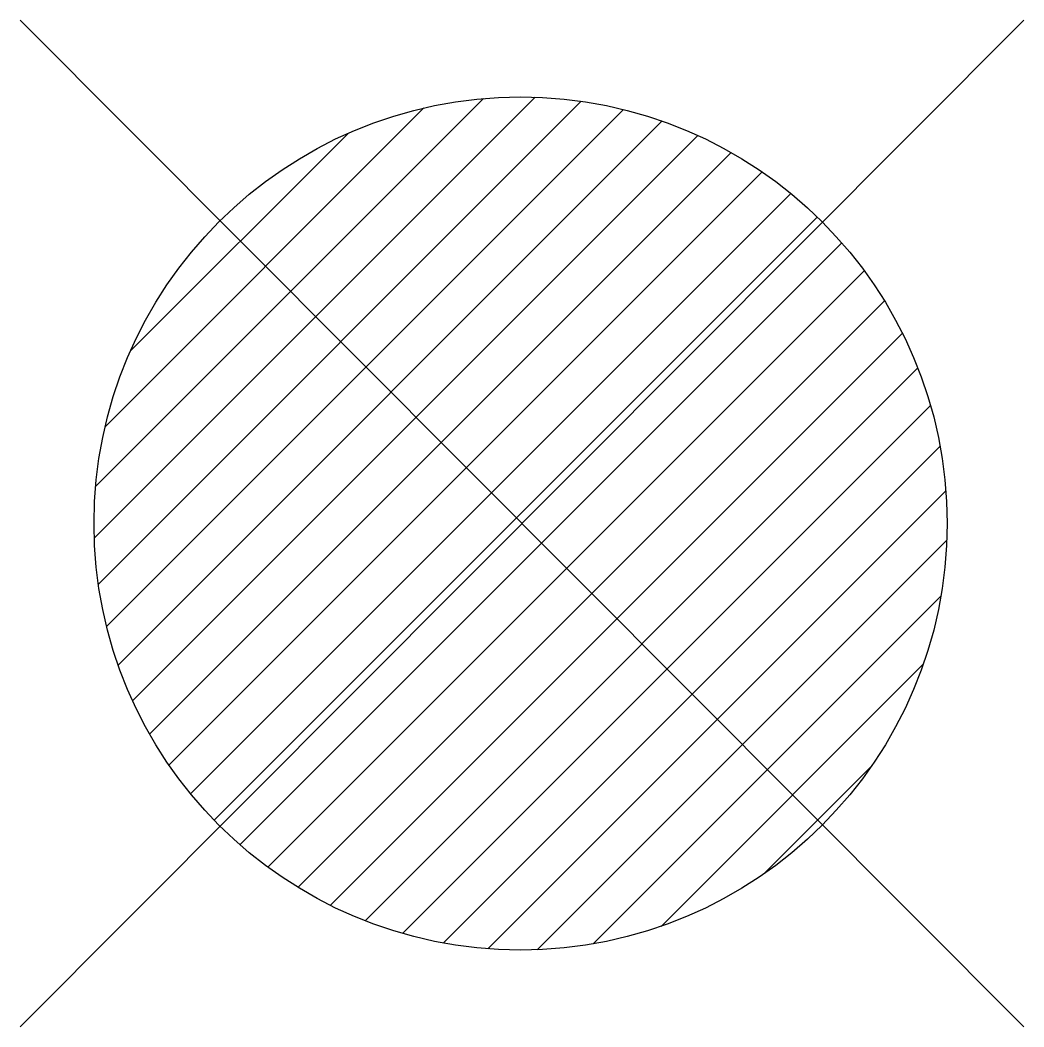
# Model space of a CAD drawing. Header units: metres. Extents: x 19.38 to 22.91, y 14.74 to 18.28.
import ezdxf

# ---------------------------------------------------------------- set-up
doc = ezdxf.new("R2010")
doc.units = ezdxf.units.M

msp = doc.modelspace()

# ---------------------------------------------------------------- hatches: boundary and pattern name
h = msp.add_hatch()
h.set_pattern_fill('SOLID')
h.paths.add_polyline_path([(22.64, 16.51, 1), (19.64, 16.51, 1)])

# ---------------------------------------------------------------- linework, layer by layer
for p, q in [((19.38, 14.74), (22.91, 18.28)), ((22.91, 14.74), (19.38, 18.28))]:
    msp.add_line(p, q)
msp.add_circle((21.14, 16.51), 1.5)

doc.saveas('drawing.dxf')
